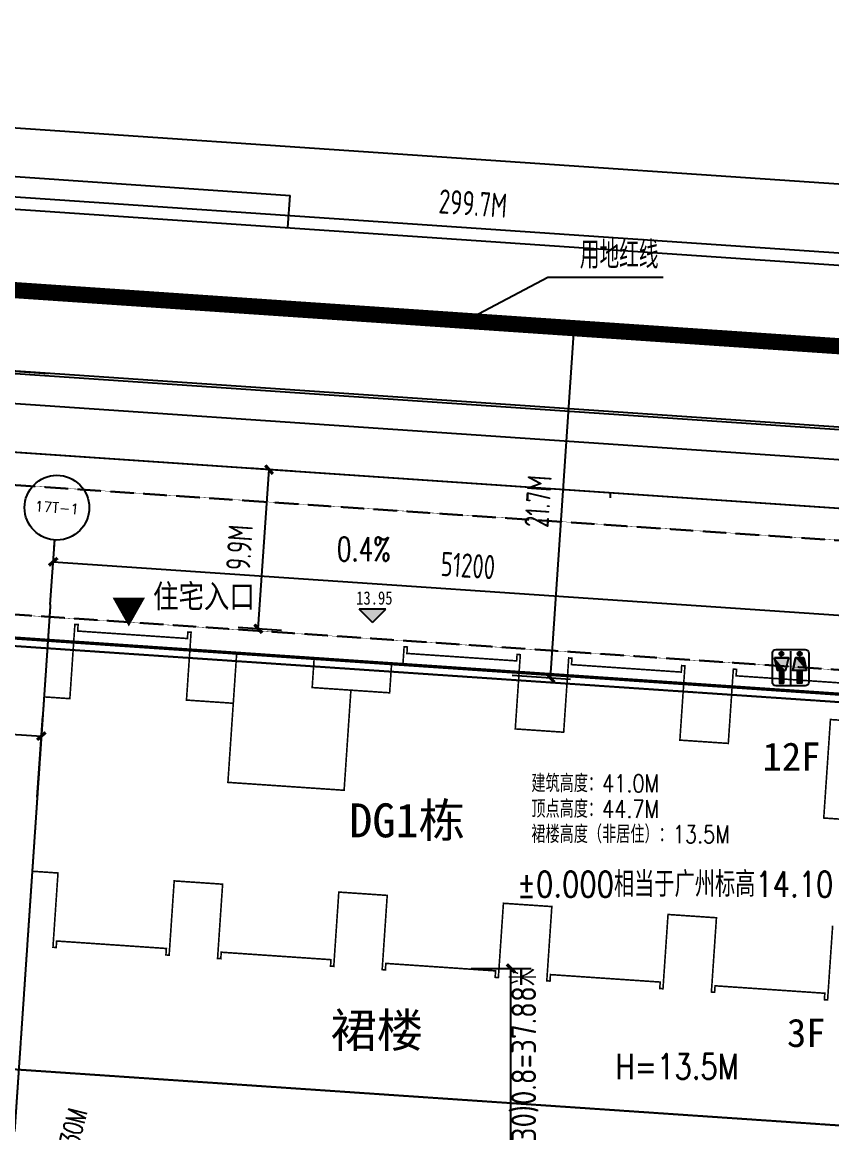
# Model space of a CAD drawing. Header units: inches. Extents: x 12502 to 585460, y 5002 to 415502.
# Drawn here: x 351369 to 401419, y 328493 to 397123 of the extents above; entities that cross this region are included whole.
import ezdxf
from ezdxf.enums import TextEntityAlignment as Align

# ---------------------------------------------------------------- set-up
doc = ezdxf.new("R2010")
doc.units = ezdxf.units.IN
doc.header["$MEASUREMENT"] = 0
for name, pattern in [('ACAD_ISO04W100', [30, 24, -3, 0, -3]), ('DASH', [0.35, 0.25, -0.1]), ('DOTE', [2.42, 2, -0.2, 0.02, -0.2]), ('X-A7-L1-PLAN$0$DOTE', [2.42, 2, -0.2, 0.02, -0.2])]:
    doc.linetypes.add(name, pattern=pattern)
for name, color, linetype in [('-1-500室外标高', 4, 'Continuous'), ('@YL', 2, 'Continuous'), ('Axis', 6, 'Continuous'), ('AXIS_TEXT', 7, 'Continuous'), ('DIM_LEAD', 3, 'Continuous'), ('DIM_SYMB', 3, 'Continuous'), ('DL_道路中线_干道网_', 4, 'ACAD_ISO04W100'), ('DL_道路红线_干道网_', 6, 'Continuous'), ('DL_道路红线_支路网_', 1, 'Continuous'), ('DOTE', 16, 'Continuous'), ('PUB_DIM', 3, 'Continuous'), ('PUB_TEXT', 7, 'Continuous'), ('RMJM - P1 - P - 120-1$0$文字说明', 7, 'Continuous'), ('SHAPE', 161, 'Continuous'), ('YD_设施符号', 7, 'Continuous'), ('入口', 4, 'Continuous'), ('地下轮廓', 5, 'Continuous'), ('建筑间距退缩', 5, 'Continuous'), ('总图草图2013_08_27$0$花都地段2', 6, 'Continuous'), ('扑救面', 2, 'Continuous'), ('竖向标高', 1, 'Continuous')]:
    doc.layers.add(name, color=color, linetype=linetype)
doc.styles.add('_DIMFONT', font='gbenor.shx', dxfattribs={"bigfont": 'gbcbig.shx'})
doc.styles.add('_TCH_AXIS', font='COMPLEX', dxfattribs={"bigfont": 'GBCBIG'})
doc.styles.add('_TCH_DIM', font='SIMPLEX', dxfattribs={"bigfont": 'GBCBIG'})
doc.styles.add('_TCH_DIM_T3', font='SIMPLEX', dxfattribs={"width": 0.705882, "bigfont": 'GBCBIG'})
doc.styles.add('CHINESE', font='', dxfattribs={"width": 0.8})
doc.styles.add('COMPLEX', font='COMPLEX')
doc.styles.add('DIM_FONT', font='superos.shx', dxfattribs={"width": 0.8, "bigfont": 'haiwenzw.shx'})
doc.styles.add('DIMST', font='', dxfattribs={"width": 0.8})
doc.styles.add('RMJM - P1 - P - 120-1$0$RMJM_TEXT', font='arial.ttf', dxfattribs={"height": 2.5})
doc.styles.add('text_zheng', font='simplex.shx', dxfattribs={"width": 0.8, "bigfont": 'hztxt.shx'})
doc.styles.get('CHINESE').set_extended_font_data('NSimSun')
doc.styles.get('DIMST').set_extended_font_data('SimSun')
doc.dimstyles.new('_TCH_ARCH&&500', dxfattribs={"dimtxt": 1487.5, "dimasz": 500, "dimexe": 1250, "dimexo": 1500, "dimgap": 631.25, "dimtad": 1, "dimdec": 0, "dimzin": 0, "dimdsep": 46, "dimtxsty": '_TCH_DIM_T3', "dimblk": 'ARCHTICK', "dimcen": 0.09, "dimclrt": 7, "dimazin": 2, "dimtfac": 1, "dimtdec": 0, "dimtix": 1, "dimtmove": 2, "dimatfit": 3, "dimfxl": 1, "dimtolj": 1, "dimtzin": 0, "dimarcsym": 0})
doc.dimstyles.new('DIMN500', dxfattribs={"dimscale": 5, "dimtxt": 300, "dimasz": 100, "dimexe": 250, "dimexo": 300, "dimgap": 150, "dimtad": 1, "dimdec": 0, "dimzin": 0, "dimdsep": 46, "dimtxsty": 'DIM_FONT', "dimblk": 'ARCHTICK', "dimcen": 0.09, "dimclrt": 7, "dimazin": 2, "dimtfac": 1, "dimtdec": 0, "dimtix": 1, "dimtmove": 2, "dimatfit": 3, "dimldrblk": 'ARCHTICK', "dimfxl": 1, "dimtolj": 1, "dimtzin": 0, "dimarcsym": 0})

# ---------------------------------------------------------------- blocks, each defined once
blk = doc.blocks.new('_AXISO')
blk.add_circle((0, 0), 0.5)
at = {"layer": 'AXIS_TEXT', "style": 'COMPLEX', "width": 1.041667}
blk.add_attdef('A', text='', height=0.56, dxfattribs=at).set_placement((-0.25, -0.28), (0.25, -0.28), align=Align.FIT)
blk = doc.blocks.new('_ArchTick')
at = {"color": 0, "linetype": 'ByBlock', "const_width": 0.4}
blk.add_lwpolyline([(-0.5, -0.5), (0.5, 0.5)], dxfattribs=at)
blk = doc.blocks.new('*D201')
at = {"layer": 'Defpoints', "color": 0, "transparency": 16777216}
for p in [(1670360, 875845), (1619160, 875120), (1670360, 875120)]:
    blk.add_point(p, dxfattribs=at)
at = {"layer": 'PUB_DIM', "color": 0, "lineweight": -2, "transparency": 16777216}
for p, q in [((1619160, 876620), (1619160, 877095)), ((1670360, 876620), (1670360, 877095)), ((1619160, 875845), (1670360, 875845))]:
    blk.add_line(p, q, dxfattribs=at)
at = {"layer": 'PUB_DIM', "color": 0, "lineweight": -2, "transparency": 16777216, "xscale": 500, "yscale": 500, "zscale": 500, "rotation": 180}
blk.add_blockref('_ArchTick', (1619160, 875845), dxfattribs=at)
at = {"layer": 'PUB_DIM', "color": 0, "lineweight": -2, "transparency": 16777216, "xscale": 500, "yscale": 500, "zscale": 500}
blk.add_blockref('_ArchTick', (1670360, 875845), dxfattribs=at)
at = {"layer": 'PUB_DIM', "color": 7, "transparency": 16777216, "insert": (1644760, 877345), "char_height": 1500, "attachment_point": 5, "style": 'DIM_FONT'}
blk.add_mtext('\\A1;51200', dxfattribs=at)
blk = doc.blocks.new('*D204')
at = {"layer": 'Defpoints', "color": 0, "transparency": 16777216}
for p in [(1614333, 870473), (1617706, 870473), (1617706, 844373)]:
    blk.add_point(p, dxfattribs=at)
at = {"layer": 'PUB_DIM', "color": 0, "lineweight": -2, "transparency": 16777216}
for p, q in [((1616206, 870473), (1613083, 870473)), ((1614333, 844373), (1614333, 870473)), ((1616206, 844373), (1613083, 844373))]:
    blk.add_line(p, q, dxfattribs=at)
at = {"layer": 'PUB_DIM', "color": 0, "lineweight": -2, "transparency": 16777216, "xscale": 500, "yscale": 500, "zscale": 500}
for p, rotation in [((1614333, 870473), 90), ((1614333, 844373), 270)]:
    blk.add_blockref('_ArchTick', p, dxfattribs=dict(at, rotation=rotation))
at = {"layer": 'PUB_DIM', "color": 7, "transparency": 16777216, "insert": (1612833, 857423), "char_height": 1500, "attachment_point": 5, "rotation": 90, "style": 'DIM_FONT'}
blk.add_mtext('\\A1;26100', dxfattribs=at)
blk = doc.blocks.new('*U53')
at = {"layer": 'YD_设施符号', "linetype": 'Continuous'}
for p, q in [((48783.77, 60314.56), (48775.18, 60314.56)), ((48775.18, 60314.56), (48776.96, 60306.69)), ((48778.61, 60317.96), (48778.24, 60317.09)), ((48778.24, 60317.09), (48778.24, 60317.09)), ((48778.24, 60317.09), (48778.24, 60317.09)), ((48778.24, 60317.09), (48778.24, 60317.09)), ((48778.24, 60317.09), (48778.61, 60316.22)), ((48779.48, 60318.33), (48778.61, 60317.97)), ((48778.61, 60317.97), (48778.61, 60317.97)), ((48778.61, 60317.97), (48778.61, 60317.96)), ((48778.61, 60317.96), (48778.61, 60317.96)), ((48778.61, 60316.22), (48778.61, 60316.22)), ((48778.61, 60316.22), (48778.61, 60316.22)), ((48778.61, 60316.22), (48778.61, 60316.22)), ((48778.61, 60316.22), (48779.48, 60315.85)), ((48780.35, 60317.97), (48779.48, 60318.33)), ((48780.35, 60316.22), (48779.48, 60315.85)), ((48779.48, 60315.85), (48779.48, 60315.85)), ((48779.48, 60315.85), (48779.48, 60315.85)), ((48780.35, 60317.97), (48780.35, 60317.97)), ((48780.35, 60317.97), (48780.35, 60317.96)), ((48780.35, 60317.96), (48780.35, 60317.96)), ((48780.35, 60317.96), (48780.72, 60317.09)), ((48780.36, 60316.22), (48780.35, 60316.22)), ((48780.35, 60316.22), (48780.35, 60316.22)), ((48780.72, 60317.09), (48780.36, 60316.22)), ((48780.36, 60316.22), (48780.36, 60316.22)), ((48780.72, 60317.09), (48780.72, 60317.09)), ((48780.72, 60317.09), (48780.72, 60317.09)), ((48780.72, 60317.09), (48780.72, 60317.09)), ((48783.77, 60314.56), (48781.97, 60306.69)), ((48783.77, 60314.56), (48783.77, 60314.56)), ((48788.24, 60314.56), (48786.44, 60306.69)), ((48793.25, 60314.56), (48788.24, 60314.56)), ((48788.24, 60314.56), (48788.24, 60314.56)), ((48788.24, 60314.56), (48788.24, 60314.56)), ((48789.85, 60317.96), (48789.49, 60317.09)), ((48789.49, 60317.09), (48789.49, 60317.09)), ((48789.49, 60317.09), (48789.49, 60317.09)), ((48789.49, 60317.09), (48789.49, 60317.09)), ((48789.49, 60317.09), (48789.85, 60316.22)), ((48790.73, 60318.33), (48789.85, 60317.97)), ((48789.85, 60317.97), (48789.85, 60317.97)), ((48789.85, 60317.97), (48789.85, 60317.96)), ((48789.85, 60317.96), (48789.85, 60317.96)), ((48789.85, 60316.22), (48789.85, 60316.22)), ((48789.85, 60316.22), (48789.86, 60316.22)), ((48789.86, 60316.22), (48789.86, 60316.22)), ((48790.73, 60315.85), (48789.86, 60316.22)), ((48790.73, 60318.33), (48790.73, 60318.33)), ((48790.73, 60318.33), (48790.73, 60318.33)), ((48790.73, 60318.33), (48791.6, 60317.97)), ((48791.6, 60316.22), (48790.73, 60315.85)), ((48791.6, 60317.97), (48791.6, 60317.97)), ((48791.6, 60317.97), (48791.6, 60317.96)), ((48791.6, 60317.96), (48791.6, 60317.96)), ((48791.6, 60317.96), (48791.97, 60317.09)), ((48791.96, 60317.09), (48791.6, 60316.22)), ((48791.6, 60316.22), (48791.6, 60316.22)), ((48791.6, 60316.22), (48791.6, 60316.22)), ((48791.6, 60316.22), (48791.6, 60316.22)), ((48791.97, 60317.09), (48791.96, 60317.09)), ((48791.96, 60317.09), (48791.96, 60317.09)), ((48791.97, 60317.09), (48791.97, 60317.09)), ((48793.25, 60314.56), (48793.25, 60314.56)), ((48793.25, 60314.56), (48793.25, 60314.56)), ((48793.25, 60314.56), (48793.25, 60314.56)), ((48793.25, 60314.56), (48795.03, 60306.69)), ((48776.96, 60306.69), (48776.96, 60306.69)), ((48776.96, 60306.69), (48776.96, 60306.69)), ((48776.96, 60306.69), (48776.96, 60306.69)), ((48776.96, 60306.69), (48776.96, 60306.69)), ((48776.96, 60306.69), (48776.96, 60306.69)), ((48776.96, 60306.69), (48776.96, 60306.69)), ((48778.18, 60306.69), (48776.96, 60306.69)), ((48776.96, 60306.69), (48776.96, 60306.69)), ((48780.75, 60306.69), (48778.18, 60306.69)), ((48780.75, 60306.69), (48778.18, 60306.69)), ((48778.18, 60306.69), (48778.18, 60306.69)), ((48778.18, 60306.69), (48778.19, 60298.89)), ((48781.97, 60306.69), (48780.75, 60306.69)), ((48780.75, 60306.69), (48780.75, 60306.69)), ((48780.75, 60306.69), (48780.75, 60306.69)), ((48780.75, 60306.69), (48780.75, 60298.89)), ((48781.97, 60306.69), (48781.97, 60306.69)), ((48781.97, 60306.69), (48781.97, 60306.69)), ((48781.97, 60306.69), (48781.97, 60306.69)), ((48781.97, 60306.69), (48781.97, 60306.69)), ((48786.44, 60306.69), (48786.44, 60306.69)), ((48786.44, 60306.69), (48786.44, 60306.69)), ((48789.46, 60306.69), (48786.44, 60306.69)), ((48786.44, 60306.69), (48786.44, 60306.69)), ((48792.03, 60306.69), (48789.46, 60306.69)), ((48789.46, 60306.69), (48789.46, 60306.69)), ((48789.46, 60306.69), (48789.46, 60306.69)), ((48789.46, 60306.69), (48789.46, 60306.69)), ((48789.46, 60306.69), (48789.46, 60306.69)), ((48789.46, 60306.69), (48789.46, 60306.69)), ((48789.46, 60306.69), (48789.46, 60298.89)), ((48795.03, 60306.69), (48792.03, 60306.69)), ((48792.03, 60306.69), (48792.03, 60306.69)), ((48792.03, 60306.69), (48792.03, 60306.69)), ((48792.03, 60306.69), (48792.03, 60306.69)), ((48792.03, 60306.69), (48792.03, 60306.69)), ((48792.03, 60306.69), (48792.03, 60306.69)), ((48792.03, 60306.69), (48792.03, 60298.89)), ((48778.19, 60298.89), (48778.19, 60298.88)), ((48778.19, 60298.88), (48778.19, 60298.88)), ((48780.75, 60298.88), (48778.19, 60298.88)), ((48778.19, 60298.88), (48778.19, 60298.88)), ((48780.75, 60298.89), (48780.75, 60298.88)), ((48780.75, 60298.88), (48780.75, 60298.88)), ((48792.03, 60298.89), (48789.46, 60298.88)), ((48789.46, 60298.88), (48789.46, 60298.89))]:
    blk.add_line(p, q, dxfattribs=at)
for points in [[(48783.77, 60314.56), (48775.18, 60314.56), (48783.77, 60314.56)], [(48775.18, 60314.56), (48776.96, 60306.69), (48781.97, 60306.69)], [(48778.61, 60317.96), (48778.24, 60317.09), (48780.72, 60317.09)], [(48778.24, 60317.09), (48778.24, 60317.09), (48780.72, 60317.09)], [(48778.24, 60317.09), (48778.24, 60317.09), (48780.72, 60317.09)], [(48778.24, 60317.09), (48778.24, 60317.09), (48780.72, 60317.09)], [(48778.24, 60317.09), (48778.61, 60316.22), (48780.36, 60316.22)], [(48779.48, 60318.33), (48778.61, 60317.97), (48780.35, 60317.97)], [(48778.61, 60317.97), (48778.61, 60317.97), (48780.35, 60317.97)], [(48778.61, 60317.97), (48778.61, 60317.96), (48780.35, 60317.96)], [(48778.61, 60317.96), (48778.61, 60317.96), (48780.35, 60317.96)], [(48778.61, 60316.22), (48778.61, 60316.22), (48780.36, 60316.22)], [(48778.61, 60316.22), (48778.61, 60316.22), (48780.35, 60316.22)], [(48778.61, 60316.22), (48778.61, 60316.22), (48780.35, 60316.22)], [(48778.61, 60316.22), (48779.48, 60315.85), (48779.48, 60315.85)], [(48788.24, 60314.56), (48786.44, 60306.69), (48795.03, 60306.69)], [(48793.25, 60314.56), (48788.24, 60314.56), (48793.25, 60314.56)], [(48788.24, 60314.56), (48788.24, 60314.56), (48793.25, 60314.56)], [(48788.24, 60314.56), (48788.24, 60314.56), (48793.25, 60314.56)], [(48789.85, 60317.96), (48789.49, 60317.09), (48791.97, 60317.09)], [(48789.49, 60317.09), (48789.49, 60317.09), (48791.97, 60317.09)], [(48789.49, 60317.09), (48789.49, 60317.09), (48791.96, 60317.09)], [(48789.49, 60317.09), (48789.49, 60317.09), (48791.96, 60317.09)], [(48789.49, 60317.09), (48789.85, 60316.22), (48791.6, 60316.22)], [(48790.73, 60318.33), (48789.85, 60317.97), (48791.6, 60317.97)], [(48789.85, 60317.97), (48789.85, 60317.97), (48791.6, 60317.97)], [(48789.85, 60317.97), (48789.85, 60317.96), (48791.6, 60317.96)], [(48789.85, 60317.96), (48789.85, 60317.96), (48791.6, 60317.96)], [(48789.85, 60316.22), (48789.85, 60316.22), (48791.6, 60316.22)], [(48789.85, 60316.22), (48789.86, 60316.22), (48791.6, 60316.22)], [(48789.86, 60316.22), (48789.86, 60316.22), (48791.6, 60316.22)], [(48790.73, 60318.33), (48790.73, 60318.33), (48790.73, 60318.33)], [(48776.96, 60306.69), (48776.96, 60306.69), (48781.97, 60306.69)], [(48776.96, 60306.69), (48776.96, 60306.69), (48781.97, 60306.69)], [(48776.96, 60306.69), (48776.96, 60306.69), (48781.97, 60306.69)], [(48776.96, 60306.69), (48776.96, 60306.69), (48781.97, 60306.69)], [(48776.96, 60306.69), (48776.96, 60306.69), (48780.75, 60306.69)], [(48776.96, 60306.69), (48776.96, 60306.69), (48778.18, 60306.69)], [(48780.75, 60306.69), (48778.18, 60306.69), (48780.75, 60306.69)], [(48778.18, 60306.69), (48778.18, 60306.69), (48780.75, 60306.69)], [(48778.18, 60306.69), (48778.19, 60298.89), (48780.75, 60298.89)], [(48786.44, 60306.69), (48786.44, 60306.69), (48792.03, 60306.69)], [(48786.44, 60306.69), (48786.44, 60306.69), (48789.46, 60306.69)], [(48792.03, 60306.69), (48789.46, 60306.69), (48792.03, 60306.69)], [(48789.46, 60306.69), (48789.46, 60306.69), (48792.03, 60306.69)], [(48789.46, 60306.69), (48789.46, 60306.69), (48792.03, 60306.69)], [(48789.46, 60306.69), (48789.46, 60306.69), (48792.03, 60306.69)], [(48789.46, 60306.69), (48789.46, 60306.69), (48792.03, 60306.69)], [(48789.46, 60306.69), (48789.46, 60306.69), (48792.03, 60306.69)], [(48789.46, 60306.69), (48789.46, 60298.89), (48792.03, 60298.89)], [(48778.19, 60298.89), (48778.19, 60298.88), (48780.75, 60298.88)], [(48778.19, 60298.88), (48778.19, 60298.88), (48780.75, 60298.88)]]:
    blk.add_solid(points, dxfattribs=at)
at = {"layer": 'YD_设施符号', "linetype": 'Continuous', "extrusion": (0, 0, -1)}
for points in [[(-48775.18, 60314.56), (-48783.77, 60314.56), (-48781.97, 60306.69)], [(-48778.24, 60317.09), (-48780.72, 60317.09), (-48780.72, 60317.09)], [(-48778.24, 60317.09), (-48780.72, 60317.09), (-48780.72, 60317.09)], [(-48778.24, 60317.09), (-48780.72, 60317.09), (-48780.72, 60317.09)], [(-48778.24, 60317.09), (-48780.72, 60317.09), (-48780.36, 60316.22)], [(-48778.61, 60317.97), (-48780.35, 60317.97), (-48780.35, 60317.97)], [(-48778.61, 60317.97), (-48780.35, 60317.97), (-48780.35, 60317.96)], [(-48778.61, 60317.96), (-48780.35, 60317.96), (-48780.35, 60317.96)], [(-48778.61, 60317.96), (-48780.35, 60317.96), (-48780.72, 60317.09)], [(-48778.61, 60316.22), (-48780.36, 60316.22), (-48780.36, 60316.22)], [(-48778.61, 60316.22), (-48780.36, 60316.22), (-48780.35, 60316.22)], [(-48778.61, 60316.22), (-48780.35, 60316.22), (-48780.35, 60316.22)], [(-48778.61, 60316.22), (-48780.35, 60316.22), (-48779.48, 60315.85)], [(-48779.48, 60315.85), (-48779.48, 60315.85), (-48779.48, 60315.85)], [(-48788.24, 60314.56), (-48793.25, 60314.56), (-48793.25, 60314.56)], [(-48788.24, 60314.56), (-48793.25, 60314.56), (-48793.25, 60314.56)], [(-48788.24, 60314.56), (-48793.25, 60314.56), (-48795.03, 60306.69)], [(-48789.49, 60317.09), (-48791.97, 60317.09), (-48791.97, 60317.09)], [(-48789.49, 60317.09), (-48791.97, 60317.09), (-48791.96, 60317.09)], [(-48789.49, 60317.09), (-48791.96, 60317.09), (-48791.96, 60317.09)], [(-48789.49, 60317.09), (-48791.96, 60317.09), (-48791.6, 60316.22)], [(-48789.85, 60317.97), (-48791.6, 60317.97), (-48791.6, 60317.97)], [(-48789.85, 60317.97), (-48791.6, 60317.97), (-48791.6, 60317.96)], [(-48789.85, 60317.96), (-48791.6, 60317.96), (-48791.6, 60317.96)], [(-48789.85, 60317.96), (-48791.6, 60317.96), (-48791.97, 60317.09)], [(-48789.85, 60316.22), (-48791.6, 60316.22), (-48791.6, 60316.22)], [(-48789.85, 60316.22), (-48791.6, 60316.22), (-48791.6, 60316.22)], [(-48789.86, 60316.22), (-48791.6, 60316.22), (-48791.6, 60316.22)], [(-48789.86, 60316.22), (-48791.6, 60316.22), (-48790.73, 60315.85)], [(-48790.73, 60318.33), (-48790.73, 60318.33), (-48791.6, 60317.97)], [(-48776.96, 60306.69), (-48781.97, 60306.69), (-48781.97, 60306.69)], [(-48776.96, 60306.69), (-48781.97, 60306.69), (-48781.97, 60306.69)], [(-48776.96, 60306.69), (-48781.97, 60306.69), (-48781.97, 60306.69)], [(-48776.96, 60306.69), (-48781.97, 60306.69), (-48781.97, 60306.69)], [(-48776.96, 60306.69), (-48781.97, 60306.69), (-48780.75, 60306.69)], [(-48776.96, 60306.69), (-48780.75, 60306.69), (-48778.18, 60306.69)], [(-48776.96, 60306.69), (-48778.18, 60306.69), (-48776.96, 60306.69)], [(-48778.18, 60306.69), (-48780.75, 60306.69), (-48780.75, 60306.69)], [(-48778.18, 60306.69), (-48780.75, 60306.69), (-48780.75, 60298.89)], [(-48786.44, 60306.69), (-48795.03, 60306.69), (-48792.03, 60306.69)], [(-48786.44, 60306.69), (-48792.03, 60306.69), (-48789.46, 60306.69)], [(-48786.44, 60306.69), (-48789.46, 60306.69), (-48786.44, 60306.69)], [(-48789.46, 60306.69), (-48792.03, 60306.69), (-48792.03, 60306.69)], [(-48789.46, 60306.69), (-48792.03, 60306.69), (-48792.03, 60306.69)], [(-48789.46, 60306.69), (-48792.03, 60306.69), (-48792.03, 60306.69)], [(-48789.46, 60306.69), (-48792.03, 60306.69), (-48792.03, 60306.69)], [(-48789.46, 60306.69), (-48792.03, 60306.69), (-48792.03, 60306.69)], [(-48789.46, 60306.69), (-48792.03, 60306.69), (-48792.03, 60298.89)], [(-48792.03, 60306.69), (-48792.03, 60306.69), (-48792.03, 60306.69)], [(-48778.19, 60298.89), (-48780.75, 60298.89), (-48780.75, 60298.88)], [(-48778.19, 60298.88), (-48780.75, 60298.88), (-48780.75, 60298.88)], [(-48778.19, 60298.88), (-48780.75, 60298.88), (-48778.19, 60298.88)], [(-48789.46, 60298.89), (-48792.03, 60298.89), (-48789.46, 60298.88)]]:
    blk.add_solid(points, dxfattribs=at)
blk = doc.blocks.new('*D236')
at = {"layer": 'Defpoints', "color": 0, "transparency": 16777216}
for p in [(229236, 388843), (528645, 374254), (528254, 368503)]:
    blk.add_point(p, dxfattribs=at)
at = {"layer": 'PUB_DIM', "color": 0, "lineweight": -2, "transparency": 16777216}
for p, q in [((229338, 390340), (229712, 395842)), ((229627, 394595), (528645, 374254)), ((528356, 369999), (528730, 375501))]:
    blk.add_line(p, q, dxfattribs=at)
at = {"layer": 'PUB_DIM', "color": 0, "lineweight": -2, "transparency": 16777216, "xscale": 500, "yscale": 500, "zscale": 500}
for p, rotation in [((229627, 394595), 176.1084515953642), ((528645, 374254), 356.1084515953643)]:
    blk.add_blockref('_ArchTick', p, dxfattribs=dict(at, rotation=rotation))
at = {"layer": 'PUB_DIM', "color": 7, "transparency": 16777216, "insert": (379238, 385921), "char_height": 1500, "attachment_point": 5, "rotation": 356.10845, "style": 'DIM_FONT'}
blk.add_mtext('\\A1;299.7M', dxfattribs=at)
blk = doc.blocks.new('*D240')
at = {"layer": 'Defpoints', "color": 0, "transparency": 16777216}
for p in [(352553, 353005), (319772, 349947), (352195, 347743)]:
    blk.add_point(p, dxfattribs=at)
at = {"layer": 'PUB_DIM', "color": 0, "lineweight": -2, "transparency": 16777216}
for p, q in [((319874, 351443), (320214, 356455)), ((320129, 355208), (352553, 353005)), ((352297, 349240), (352638, 354252))]:
    blk.add_line(p, q, dxfattribs=at)
at = {"layer": 'PUB_DIM', "color": 0, "lineweight": -2, "transparency": 16777216, "xscale": 500, "yscale": 500, "zscale": 500}
for p, rotation in [((320129, 355208), 176.1122481346472), ((352553, 353005), 356.1122481346471)]:
    blk.add_blockref('_ArchTick', p, dxfattribs=dict(at, rotation=rotation))
at = {"layer": 'PUB_DIM', "color": 7, "transparency": 16777216, "insert": (336443, 355603), "char_height": 1500, "attachment_point": 5, "rotation": 356.11225, "style": 'DIM_FONT'}
blk.add_mtext('\\A1;32.5M', dxfattribs=at)
blk = doc.blocks.new('*D256')
at = {"layer": 'Defpoints', "color": 0, "transparency": 16777216}
for p in [(381638, 378477), (385496, 378214), (380168, 356869)]:
    blk.add_point(p, dxfattribs=at)
at = {"layer": 'PUB_DIM', "color": 0, "lineweight": -2, "transparency": 16777216}
for p, q in [((383134, 378375), (386743, 378129)), ((384026, 356607), (385496, 378214)), ((381664, 356768), (385273, 356522))]:
    blk.add_line(p, q, dxfattribs=at)
at = {"layer": 'PUB_DIM', "color": 0, "lineweight": -2, "transparency": 16777216, "xscale": 500, "yscale": 500, "zscale": 500}
for p, rotation in [((385496, 378214), 86.1084515962855), ((384026, 356607), 266.1084515962855)]:
    blk.add_blockref('_ArchTick', p, dxfattribs=dict(at, rotation=rotation))
at = {"layer": 'PUB_DIM', "color": 7, "transparency": 16777216, "insert": (383265, 367512), "char_height": 1500, "attachment_point": 5, "rotation": 86.10845, "style": 'DIM_FONT'}
blk.add_mtext('\\A1;21.7M', dxfattribs=at)
blk = doc.blocks.new('*D257')
at = {"layer": 'Defpoints', "color": 0, "transparency": 16777216}
for p in [(366630, 369474), (369573, 369274), (368903, 359439)]:
    blk.add_point(p, dxfattribs=at)
at = {"layer": 'PUB_DIM', "color": 0, "lineweight": -2, "transparency": 16777216}
for p, q in [((368077, 369376), (365383, 369559)), ((365960, 359640), (366630, 369474)), ((367406, 359541), (364712, 359725))]:
    blk.add_line(p, q, dxfattribs=at)
at = {"layer": 'PUB_DIM', "color": 0, "lineweight": -2, "transparency": 16777216, "xscale": 500, "yscale": 500, "zscale": 500}
for p, rotation in [((366630, 369474), 86.10076697976375), ((365960, 359640), 266.1007669797637)]:
    blk.add_blockref('_ArchTick', p, dxfattribs=dict(at, rotation=rotation))
at = {"layer": 'PUB_DIM', "color": 7, "transparency": 16777216, "insert": (364798, 364659), "char_height": 1500, "attachment_point": 5, "rotation": 86.10077, "style": 'DIM_FONT'}
blk.add_mtext('\\A1;9.9M', dxfattribs=at)
blk = doc.blocks.new('gzgd3')
at = {"layer": 'PUB_TEXT', "style": 'text_zheng', "width": 0.8}
for s, height, p in [('建筑高度：41.0M', 1093.1, (37595988, 59563086)), ('顶点高度：44.7M', 1093.1, (37595988, 59561506)), ('裙楼高度（非居住）：13.5M', 1093.06, (37595988, 59559944))]:
    blk.add_text(s, height=height, dxfattribs=at).set_placement(p)
blk = doc.blocks.new('*D309')
at = {"layer": 'Defpoints', "color": 0, "transparency": 16777216}
for p in [(377623, 338654), (381582, 338654), (377623, 293985)]:
    blk.add_point(p, dxfattribs=at)
at = {"layer": 'PUB_DIM', "color": 0, "lineweight": -2, "transparency": 16777216}
for p, q in [((379123, 338654), (382832, 338654)), ((381582, 293985), (381582, 338654)), ((379123, 293985), (382832, 293985))]:
    blk.add_line(p, q, dxfattribs=at)
at = {"layer": 'PUB_DIM', "color": 0, "lineweight": -2, "transparency": 16777216, "xscale": 500, "yscale": 500, "zscale": 500}
for p, rotation in [((381582, 338654), 90), ((381582, 293985), 270)]:
    blk.add_blockref('_ArchTick', p, dxfattribs=dict(at, rotation=rotation))
at = {"layer": 'PUB_DIM', "color": 7, "transparency": 16777216, "insert": (380207, 316319), "char_height": 1487.5, "attachment_point": 5, "rotation": 90, "style": '_TCH_DIM_T3'}
blk.add_mtext('\\A1;44.7M', dxfattribs=at)
blk = doc.blocks.new('DG1-20140317')
at = {"layer": 'Axis'}
blk.add_line((1619160.4, 873194.6), (1619160.4, 877194.6), dxfattribs=at)
at = {"layer": 'DOTE', "linetype": 'DOTE'}
for p, q in [((1619160.4, 873194.6), (1619160.4, 840547.9)), ((1673702.7, 870473.5), (1615943.9, 870473.5)), ((1673702.7, 844373.4), (1615943.9, 844373.4))]:
    blk.add_line(p, q, dxfattribs=at)
at = {"layer": 'SHAPE', "const_width": 100}
for points in [[(1619160.4, 856673.4), (1619160.4, 867473.4), (1620760.4, 867473.4), (1620760.4, 872073.4), (1620960.4, 872073.4), (1620960.4, 871673.4), (1627760.4, 871673.4), (1627760.4, 872073.4), (1627960.4, 872073.4), (1627960.4, 867873.4), (1630860.4, 867873.4), (1630860.4, 870973.4), (1635660.4, 870973.4), (1635660.4, 869173.4), (1640460.4, 869173.4), (1640460, 870973.3), (1641160.4, 870973.3), (1641160.4, 872073.4), (1641360.4, 872073.4), (1641360.4, 871673.4), (1648160.4, 871673.4), (1648160.4, 872073.4), (1648360.4, 872073.4), (1648360.4, 867473.4), (1651360.4, 867473.4), (1651360.4, 872073.5), (1651560.4, 872073.5), (1651560.4, 871673.5), (1658360.4, 871673.5), (1658360.4, 872073.5), (1658560.4, 872073.5), (1658560.4, 867473.4), (1661560.4, 867473.4), (1661560.4, 872073.4), (1661760.4, 872073.4), (1661760.4, 871673.4), (1668560.4, 871673.4)], [(1668760.4, 856673.4), (1668760.4, 852073.4), (1668560.4, 852073.4), (1668560.4, 852473.4), (1661760.4, 852473.4), (1661760.4, 852073.4), (1661560.4, 852073.4), (1661560.4, 856673.4), (1658560.4, 856673.4), (1658560.4, 852073.4), (1658360.4, 852073.4), (1658360.4, 852473.4), (1651560.4, 852473.4), (1651560.4, 852073.4), (1651360.4, 852073.4), (1651360.4, 856673.4), (1648360.4, 856673.4), (1648360.4, 852073.4), (1648160.4, 852073.4), (1648160.4, 852473.4), (1641360.4, 852473.4), (1641360.4, 852073.4), (1641160.4, 852073.4), (1641160.4, 856673.4), (1638160.4, 856673.4), (1638160.4, 852073.4), (1637960.4, 852073.4), (1637960.4, 852473.4), (1631160.4, 852473.4), (1631160.4, 852073.4), (1630960.4, 852073.4), (1630960.4, 856673.4), (1627960.4, 856673.4), (1627960.4, 852073.4), (1627760.4, 852073.4), (1627760.4, 852473.4), (1620960.4, 852473.4), (1620960.4, 852073.4), (1620760.4, 852073.4), (1620760.4, 856673.4), (1619160.4, 856673.4), (1619160.4, 867473.4), (1620760.4, 867473.4)], [(1619160.4, 844373.4), (1619160.4, 870974.8)], [(1668760.4, 870974.8), (1670360.4, 870974.8), (1670360.4, 844373.4), (1619160.4, 844373.4), (1619160.4, 870974.8), (1620760.4, 870974.8)], [(1627960.4, 870974.8), (1641160.4, 870974.8)], [(1630860.4, 870973.4), (1630860.4, 862973.4), (1638060.4, 862973.4), (1638060.4, 869173.4)], [(1648360.4, 870974.8), (1651360.4, 870974.8)], [(1658560.4, 870974.8), (1661560.4, 870974.8)], [(1670360.4, 869373.4), (1667760.4, 869373.4), (1667760.4, 863273.4), (1670360.4, 863273.4)]]:
    blk.add_lwpolyline(points, dxfattribs=at)
at = {"layer": 'Axis'}
ref = blk.add_blockref('_AXISO', (1619160.4, 879194.6), dxfattribs=dict(at, xscale=4000, yscale=4000, zscale=4000))
ref.add_attrib('A', '17T-1', dxfattribs={"layer": 'AXIS_TEXT', "height": 643.02, "style": '_TCH_AXIS'}).set_placement((1617797.8, 878873.1), (1620523, 878873.1), align=Align.FIT)
at = {"layer": 'PUB_DIM'}
for p1, p2, distance, picture, middle in [((1619160.4, 875119.6), (1670360.4, 875119.6), 724.9, '*D201', (1644760.4, 877344.5)), ((1617706.2, 844373.4), (1617706.2, 870473.5), 3373.7, '*D204', (1612832.5, 857423.4))]:
    dim = blk.add_aligned_dim(p1=p1, p2=p2, distance=distance, dimstyle='DIMN500', dxfattribs=at)
    dim.commit()
    dim.dimension.update_dxf_attribs({"geometry": picture, "text_midpoint": middle})

msp = doc.modelspace()

# ---------------------------------------------------------------- hatches: boundary and pattern name
at = {"layer": '-1-500室外标高'}
msp.add_hatch(color=113, dxfattribs=at).paths.add_polyline_path([(373023.2, 360031.3), (373848.2, 360856.3), (372198.2, 360856.3)])

# ---------------------------------------------------------------- linework, layer by layer
at = {"layer": '-1-500室外标高', "color": 113}
for p, q in [((373023.2, 360031.3), (372198.2, 360856.3)), ((373848.2, 360856.3), (372198.2, 360856.3)), ((373023.2, 360031.3), (373848.2, 360856.3))]:
    msp.add_line(p, q, dxfattribs=at)
at = {"layer": '@YL', "color": 1, "linetype": 'X-A7-L1-PLAN$0$DOTE', "ltscale": 2.5, "const_width": 1000}
msp.add_lwpolyline([(521608.9, 73448.8), (528262, 368502.5), (229244, 388843.2), (219696.8, 248494.8), (61243.9, 250686.9), (26304.7, 103523.4), (26122.6, 76828.4)], close=True, dxfattribs=at)
at = {"layer": '@YL'}
msp.add_lwpolyline([(498754.7, 360486.6), (339520.2, 371318.2)], dxfattribs=at)
at = {"layer": '@YL', "color": 8}
for points in [[(370724.5, 369195.4), (370724.5, 369195.3)], [(387724.5, 368039), (387724.5, 367738.9)]]:
    msp.add_lwpolyline(points, dxfattribs=at)
at = {"layer": 'DIM_LEAD'}
for p, q in [((378844, 378714.4), (383861.4, 381372.7)), ((383861.4, 381372.7), (390985.9, 381372.7))]:
    msp.add_line(p, q, dxfattribs=at)
at = {"layer": 'DIM_LEAD', "const_width": 200}
msp.add_lwpolyline([(378755.6, 378667.6, 1), (378932.3, 378761.2, 1)], format="xyb", close=True, dxfattribs=at)
at = {"layer": 'DIM_SYMB'}
msp.add_lwpolyline([(372551.9, 365831.7, 0, 0, 0), (372800.5, 369825, 400, 0, 0), (372893.7, 371322.1, 0, 0, 0)], format="xyseb", dxfattribs=at)
at = {"layer": 'DL_道路中线_干道网_', "color": 8, "ltscale": 0.04}
msp.add_line((229244, 388842.2), (499157.3, 370481.4), dxfattribs=at)
at = {"layer": 'DL_道路红线_干道网_', "color": 8}
for p, q in [((254857.2, 397123.5), (497838.6, 380594.7)), ((254653.6, 394130.4), (367934.7, 386424.5)), ((367799, 384429.1), (367934.7, 386424.5)), ((408611.1, 369625.1), (342123.5, 374147.9))]:
    msp.add_line(p, q, dxfattribs=at)
at = {"layer": 'DL_道路红线_支路网_'}
msp.add_line((254865.1, 397123.4), (497846.5, 380594.6), dxfattribs=at)
at = {"layer": 'DL_道路红线_支路网_', "color": 4}
for p, q in [((254517.8, 392135), (499496.7, 375470.3)), ((501083.1, 365339.3), (347902.5, 375759.4))]:
    msp.add_line(p, q, dxfattribs=at)
msp.add_lwpolyline([(339520.1, 371318.1), (339520.1, 371318.1, -0.284915), (347903.1, 375759.4), (353005, 375412.3)], format="xyb", dxfattribs=at)
at = {"layer": 'DL_道路红线_支路网_', "color": 8}
msp.add_lwpolyline([(519570.7, 344937.9, 0.4009851), (501072.9, 365189.7), (347892.3, 375609.8)], format="xyb", dxfattribs=at)
at = {"layer": 'PUB_DIM'}
msp.add_lwpolyline([(355994.7, 330101.8, 0, 0, 0), (354683.9, 325032.6, 264, 0, 0), (354483.6, 324258.1, 0, 0, 0)], format="xyseb", dxfattribs=at)
at = {"layer": 'YD_设施符号'}
msp.add_lwpolyline([(399995.5, 358138.6), (399995.7, 356338.6, -0.4142136), (399770.8, 356113.6), (397970.8, 356113.3, -0.4142136), (397745.7, 356338.3), (397745.5, 358138.3, -0.4142136), (397970.5, 358363.3), (399770.5, 358363.6, -0.4142136)], format="xyb", close=True, dxfattribs=at)
for points in [[(397877.8, 357841.7), (398736.9, 357841.9), (398557.3, 357054.7), (398056.1, 357054.7), (397877.8, 357841.7)], [(398870.5, 358245.7), (398870.7, 356202.4)], [(399863.4, 357054.9), (399004.2, 357054.8), (399183.8, 357841.9), (399685, 357842), (399863.4, 357054.9)], [(398178.5, 357054.7), (398178.6, 356274.1), (398435.1, 356274.1), (398435, 357054.7)], [(399562.8, 357054.9), (399562.9, 356274.3), (399306.4, 356274.2), (399306.3, 357054.8)]]:
    msp.add_lwpolyline(points, dxfattribs=at)
for centre in [(398308.1, 358094.8), (399432.9, 358094.9)]:
    msp.add_circle(centre, 123.7, dxfattribs=at)
at = {"layer": '入口'}
msp.add_lwpolyline([(357958.9, 359784.9, 0, 2000, 0), (357958.9, 361556.2, 2000, 2000, 0)], format="xyseb", dxfattribs=at)
at = {"layer": '地下轮廓', "linetype": 'DASH', "ltscale": 3, "const_width": 200}
msp.add_lwpolyline([(419992.5, 354366), (345016.2, 359466.3)], dxfattribs=at)
at = {"layer": '总图草图2013_08_27$0$花都地段2', "color": 1}
for p, q in [((498746.3, 360486.7), (339520.1, 371318.1)), ((421492.9, 365741.9), (346824.6, 370821.2))]:
    msp.add_line(p, q, dxfattribs=at)
at = {"layer": '扑救面', "color": 8, "linetype": 'DASH'}
msp.add_lwpolyline([(238674, 368046), (233464.3, 368395.8, -0.1138772), (238100, 376102.5), (512898.3, 357652.6), (515664.3, 357466.8, -0.114662), (519358.4, 349200.8), (233464.3, 368395.8)], format="xyb", dxfattribs=at)

# ---------------------------------------------------------------- block references
at = {"rotation": 356.1115885327925}
msp.add_blockref('DG1-20140317', (-1321541.5, -400244.8), dxfattribs=at)
msp.add_blockref('gzgd3', (-37213140.7, -59213548.1))
at = {"layer": 'YD_设施符号', "linetype": 'Continuous', "xscale": 100, "yscale": 100, "zscale": 100}
msp.add_blockref('*U53', (-4479639.9, -5673614.2), dxfattribs=at)

# ---------------------------------------------------------------- texts
at = {"layer": '-1-500室外标高', "color": 113, "style": 'DIMST', "width": 0.8}
msp.add_text('13.95', height=825, dxfattribs=at).set_placement((372017.5, 361131.3))
at = {"layer": 'PUB_DIM', "color": 7, "style": '_TCH_DIM', "width": 0.705882}
msp.add_text('R30M', height=1190, rotation=75.502171, dxfattribs=at).set_placement((354634.6, 326859))
at = {"layer": 'PUB_TEXT', "style": '_TCH_DIM'}
msp.add_text('用地红线', height=1687.94, dxfattribs=at).set_placement((385843.9, 381897.7))
at = {"layer": 'PUB_TEXT'}
for s, height, style, width, p in [('0.4%', 1487.5, '_TCH_DIM', 0.705882, (370819.3, 363820.2)), ('±0.000相当于广州标高14.10', 1561.518, 'text_zheng', 0.8, (381956.4, 343071.4)), ('H=13.5M', 1561.52, 'text_zheng', 0.8, (388048.7, 331815.2))]:
    msp.add_text(s, height=height, dxfattribs=dict(at, style=style, width=width)).set_placement(p)
at = {"layer": 'RMJM - P1 - P - 120-1$0$文字说明', "attachment_point": 3, "style": 'RMJM - P1 - P - 120-1$0$RMJM_TEXT'}
for s, insert, char_height, width in [('{\\fSimSun|b0|i0|c134|p2;12F}', (400715.1, 352616.6), 1750, 4104.055), ('{\\fSimSun|b0|i0|c134|p2;DG1栋}', (378739.9, 348850.6), 2100, 11364.244), ('{\\fSimSun|b0|i0|c134|p2;裙楼}', (376158.4, 335877.6), 2100, 8953.112), ('{\\fSimSun|b0|i0|c134|p2;3F}', (401030.3, 335545.6), 1750, 4104.055)]:
    msp.add_mtext(s, dxfattribs=dict(at, insert=insert, char_height=char_height, width=width))
at = {"layer": '建筑间距退缩', "color": 7, "linetype": 'ByBlock', "ltscale": 10, "insert": (382446.7, 326110.8), "char_height": 1536, "attachment_point": 5, "rotation": 90, "style": '_DIMFONT'}
msp.add_mtext('\\A1;≥(1.1x30)+(41.1-5.0-30)0.8=37.88米', dxfattribs=at)
at = {"layer": '竖向标高', "color": 1, "insert": (365744, 362370.7), "char_height": 1440, "width": 45885.91, "attachment_point": 3, "style": 'CHINESE'}
msp.add_mtext('{\\fSimSun|b0|i0|c134|p2;住宅入口}', dxfattribs=at)

# ---------------------------------------------------------------- dimensions: what is measured, and where the dimension line sits
at = {"layer": 'PUB_DIM'}
for p1, p2, distance, text, dimstyle, picture, middle in [((229236.1, 388843.2), (528254.1, 368502.6), 5765, '299.7M', 'DIMN500', '*D236', (379238.2, 385921.1)), ((380167.9, 356869.5), (381637.7, 378476.6), -3867.3, '21.7M', 'DIMN500', '*D256', (383264.6, 367512.4)), ((368902.7, 359439.2), (369573, 369273.8), 2949.9, '9.9M', 'DIMN500', '*D257', (364798.2, 364659.1)), ((319771.8, 349946.9), (352195.5, 347743.5), 5273.5, '32.5M', 'DIMN500', '*D240', (336442.9, 355603.1)), ((377622.6, 293984.7), (377622.6, 338654), -3959.6, '44.7M', '_TCH_ARCH&&500', '*D309', (380207.2, 316319.3))]:
    dim = msp.add_aligned_dim(p1=p1, p2=p2, distance=distance, text=text, dimstyle=dimstyle, dxfattribs=at)
    dim.commit()
    dim.dimension.update_dxf_attribs({"geometry": picture, "text_midpoint": middle})

doc.saveas('drawing.dxf')
